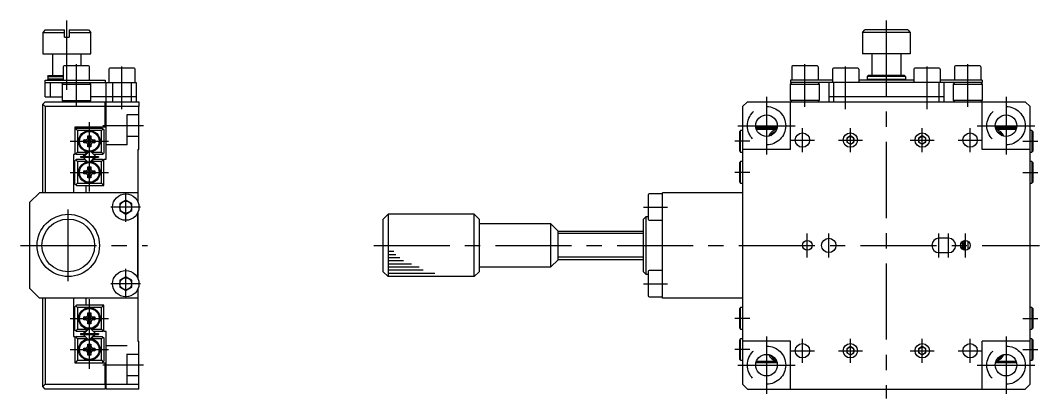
# Model space of a CAD drawing. Extents: x -2 to 487, y -8 to 225.
# Drawn here: x 274.2 to 487, y 65.4 to 144.4 of the extents above; entities that cross this region are included whole.
import ezdxf

# ---------------------------------------------------------------- set-up
doc = ezdxf.new("R2010")
doc.units = 0
doc.header["$LTSCALE"] = 0.5
doc.linetypes.add('CENTER', pattern=[50.8, 31.75, -6.35, 6.35, -6.35])
doc.linetypes.add('DASHED', pattern=[19.05, 12.7, -6.35])
for name, color, linetype in [('MSM_CENTER', 1, 'CENTER'), ('MSM_CONTINUOUS', 7, 'CONTINUOUS'), ('MSM_DASHED', 4, 'DASHED'), ('MSM_NARROW', 5, 'CONTINUOUS')]:
    doc.layers.add(name, color=color, linetype=linetype)

msp = doc.modelspace()

# ---------------------------------------------------------------- linework, layer by layer
at = {"layer": 'MSM_CENTER'}
for p, q in [((283.94, 129.94), (283.94, 144.44)), ((454.99, 144.44), (454.99, 65.44)), ((285.94, 126.41), (285.94, 135.29)), ((295.44, 125.91), (295.44, 134.79)), ((437.99, 126.41), (437.99, 135.29)), ((446.49, 125.91), (446.49, 134.79)), ((463.49, 125.91), (463.49, 134.79)), ((471.99, 126.41), (471.99, 135.29)), ((429.99, 128.44), (429.99, 116.44)), ((479.99, 128.44), (479.99, 116.44)), ((288.64, 108.69), (288.64, 123.19)), ((299.94, 122.44), (291.44, 122.44)), ((423.99, 122.44), (435.99, 122.44)), ((437.49, 116.94), (437.49, 121.94)), ((447.49, 116.94), (447.49, 121.94)), ((462.49, 116.94), (462.49, 121.94)), ((472.49, 116.94), (472.49, 121.94)), ((473.99, 122.44), (485.99, 122.44)), ((284.64, 119.19), (292.64, 119.19)), ((426.49, 119.19), (423.39, 119.19)), ((434.99, 119.44), (439.99, 119.44)), ((444.99, 119.44), (449.99, 119.44)), ((459.99, 119.44), (464.99, 119.44)), ((469.99, 119.44), (474.99, 119.44)), ((483.49, 119.19), (486.59, 119.19)), ((284.64, 112.69), (292.64, 112.69)), ((426.49, 112.69), (423.39, 112.69)), ((483.49, 112.69), (486.59, 112.69)), ((296.24, 102.34), (296.24, 108.54)), ((284.24, 89.94), (284.24, 104.94)), ((299.34, 105.44), (293.14, 105.44)), ((404.29, 105.44), (409.29, 105.44)), ((438.49, 94.94), (438.49, 99.94)), ((442.99, 94.94), (442.99, 99.94)), ((465.99, 94.94), (465.99, 99.94)), ((467.99, 94.94), (467.99, 99.94)), ((471.49, 94.94), (471.49, 99.94)), ((274.24, 97.44), (300.74, 97.44)), ((347.99, 97.44), (486.99, 97.44)), ((296.24, 86.34), (296.24, 92.54)), ((299.34, 89.44), (293.14, 89.44)), ((404.29, 89.44), (409.29, 89.44)), ((288.64, 71.69), (288.64, 86.19)), ((284.64, 82.19), (292.64, 82.19)), ((426.49, 82.19), (423.39, 82.19)), ((483.49, 82.19), (486.59, 82.19)), ((429.99, 78.44), (429.99, 66.44)), ((437.49, 72.94), (437.49, 77.94)), ((447.49, 72.94), (447.49, 77.94)), ((462.49, 72.94), (462.49, 77.94)), ((472.49, 72.94), (472.49, 77.94)), ((479.99, 78.44), (479.99, 66.44)), ((284.64, 75.69), (292.64, 75.69)), ((426.49, 75.69), (423.39, 75.69)), ((434.99, 75.44), (439.99, 75.44)), ((444.99, 75.44), (449.99, 75.44)), ((459.99, 75.44), (464.99, 75.44)), ((469.99, 75.44), (474.99, 75.44)), ((483.49, 75.69), (486.59, 75.69)), ((299.94, 72.44), (291.44, 72.44)), ((423.99, 72.44), (435.99, 72.44)), ((473.99, 72.44), (485.99, 72.44))]:
    msp.add_line(p, q, dxfattribs=at)
at = {"layer": 'MSM_CONTINUOUS'}
for p, q in [((279.44, 142.44), (278.94, 141.94)), ((278.94, 141.94), (278.94, 137.44)), ((278.94, 141.94), (283.44, 141.94)), ((279.44, 142.44), (283.44, 142.44)), ((283.44, 140.94), (283.44, 142.44)), ((283.44, 140.94), (284.44, 140.94)), ((284.44, 142.44), (288.44, 142.44)), ((284.44, 142.44), (284.44, 140.94)), ((284.44, 141.94), (288.94, 141.94)), ((288.44, 142.44), (288.94, 141.94)), ((288.94, 137.44), (288.94, 141.94)), ((449.99, 140.94), (449.99, 137.44)), ((450.02, 140.94), (449.99, 140.94)), ((450.02, 141.94), (450.52, 142.44)), ((459.97, 141.94), (450.02, 141.94)), ((450.02, 141.94), (450.02, 140.94)), ((459.47, 142.44), (450.52, 142.44)), ((459.47, 142.44), (459.97, 141.94)), ((459.97, 141.94), (459.97, 140.94)), ((459.99, 140.94), (459.97, 140.94)), ((459.99, 140.94), (459.99, 137.44)), ((278.94, 137.44), (288.94, 137.44)), ((280.94, 137.44), (280.94, 132.94)), ((286.94, 134.94), (286.94, 137.44)), ((459.99, 137.44), (449.99, 137.44)), ((451.99, 137.44), (451.99, 132.94)), ((457.99, 137.44), (457.99, 132.94)), ((283.19, 134.74), (283.19, 131.94)), ((288.49, 134.94), (283.39, 134.94)), ((288.69, 131.94), (288.69, 134.74)), ((292.69, 134.24), (292.69, 131.44)), ((297.99, 134.44), (292.89, 134.44)), ((298.19, 131.44), (298.19, 134.24)), ((435.24, 134.74), (435.24, 131.94)), ((440.54, 134.94), (435.44, 134.94)), ((440.74, 134.74), (440.74, 131.94)), ((443.74, 134.24), (443.74, 131.44)), ((449.04, 134.44), (443.94, 134.44)), ((449.24, 134.24), (449.24, 131.44)), ((460.74, 134.24), (460.74, 131.44)), ((466.04, 134.44), (460.94, 134.44)), ((466.24, 134.24), (466.24, 131.44)), ((469.24, 134.74), (469.24, 131.94)), ((474.54, 134.94), (469.44, 134.94)), ((474.74, 134.74), (474.74, 131.94)), ((279.44, 131.94), (291.94, 131.94)), ((279.44, 128.44), (279.44, 131.94)), ((279.94, 132.74), (280.14, 132.94)), ((279.94, 132.74), (279.94, 132.14)), ((279.94, 132.74), (283.19, 132.74)), ((280.14, 131.94), (279.94, 132.14)), ((283.19, 132.14), (279.94, 132.14)), ((280.14, 132.94), (283.19, 132.94)), ((291.94, 131.94), (291.94, 131.44)), ((434.99, 131.94), (434.99, 131.44)), ((443.74, 131.94), (434.99, 131.94)), ((460.74, 131.94), (449.24, 131.94)), ((451.19, 132.94), (450.99, 132.74)), ((450.99, 132.74), (450.99, 132.14)), ((458.99, 132.74), (450.99, 132.74)), ((451.19, 131.94), (450.99, 132.14)), ((450.99, 132.14), (458.99, 132.14)), ((458.79, 132.94), (451.19, 132.94)), ((458.99, 132.74), (458.79, 132.94)), ((458.79, 131.94), (458.99, 132.14)), ((458.99, 132.74), (458.99, 132.14)), ((474.99, 131.94), (466.24, 131.94)), ((474.99, 131.94), (474.99, 131.44)), ((279.44, 131.44), (298.44, 131.44)), ((280.44, 131.44), (280.44, 128.44)), ((282.94, 131.14), (283.24, 131.44)), ((282.94, 131.14), (282.94, 127.74)), ((282.94, 131.14), (288.94, 131.14)), ((288.94, 131.14), (288.64, 131.44)), ((288.94, 127.74), (288.94, 131.14)), ((292.14, 115.44), (292.14, 131.44)), ((293.44, 131.44), (293.44, 127.44)), ((297.44, 127.44), (297.44, 131.44)), ((298.44, 131.44), (298.44, 127.44)), ((474.99, 131.44), (434.99, 131.44)), ((434.99, 131.14), (435.29, 131.44)), ((434.99, 127.74), (434.99, 131.14)), ((434.99, 131.14), (440.99, 131.14)), ((440.69, 131.44), (440.99, 131.14)), ((440.99, 131.14), (440.99, 127.74)), ((440.99, 131.14), (440.99, 131.14)), ((442.99, 131.44), (442.99, 127.44)), ((443.99, 131.44), (443.99, 127.44)), ((465.99, 131.44), (465.99, 127.44)), ((466.99, 131.44), (466.99, 127.44)), ((468.99, 131.14), (469.29, 131.44)), ((468.99, 127.74), (468.99, 131.14)), ((468.99, 131.14), (474.99, 131.14)), ((474.69, 131.44), (474.99, 131.14)), ((474.99, 131.14), (474.99, 127.74)), ((474.99, 131.14), (474.99, 131.14)), ((279.44, 128.44), (282.94, 128.44)), ((282.94, 127.74), (288.94, 127.74)), ((283.24, 127.44), (282.94, 127.74)), ((288.94, 127.74), (288.64, 127.44)), ((298.44, 128.44), (288.94, 128.44)), ((440.99, 127.74), (434.99, 127.74)), ((434.99, 127.74), (435.29, 127.44)), ((440.69, 127.44), (440.99, 127.74)), ((466.99, 128.44), (442.99, 128.44)), ((474.99, 127.74), (468.99, 127.74)), ((468.99, 127.74), (469.29, 127.44)), ((474.99, 127.74), (474.69, 127.44)), ((279.44, 127.44), (278.94, 126.94)), ((278.94, 108.44), (278.94, 126.94)), ((279.44, 126.44), (278.94, 126.94)), ((279.44, 127.44), (291.94, 127.44)), ((291.94, 126.44), (279.44, 126.44)), ((279.44, 126.44), (279.44, 108.44)), ((291.94, 122.14), (291.94, 127.44)), ((292.14, 127.44), (298.94, 127.44)), ((298.94, 126.44), (292.14, 126.44)), ((298.94, 127.44), (298.94, 126.44)), ((298.94, 117.44), (298.94, 126.44)), ((425.99, 127.44), (424.99, 126.44)), ((424.99, 126.44), (424.99, 68.44)), ((425.99, 127.44), (483.99, 127.44)), ((434.99, 117.44), (434.99, 127.44)), ((474.99, 117.44), (474.99, 127.44)), ((484.99, 126.44), (483.99, 127.44)), ((484.99, 68.44), (484.99, 126.44)), ((291.94, 122.14), (285.64, 122.14)), ((285.64, 122.14), (285.64, 116.44)), ((285.94, 121.94), (285.64, 121.64)), ((286.14, 121.44), (285.79, 121.79)), ((285.94, 121.94), (291.34, 121.94)), ((291.14, 121.44), (286.14, 121.44)), ((286.14, 121.44), (286.14, 116.94)), ((287.54, 122.14), (287.74, 121.94)), ((289.14, 121.94), (289.34, 122.14)), ((291.14, 121.44), (291.49, 121.79)), ((291.14, 116.94), (291.14, 121.44)), ((291.34, 121.94), (291.64, 121.64)), ((291.64, 121.64), (291.64, 116.74)), ((424.59, 121.44), (424.39, 121.24)), ((424.99, 121.44), (424.59, 121.44)), ((424.59, 116.94), (424.59, 121.44)), ((432.22, 122.14), (427.76, 122.14)), ((427.8, 121.94), (432.19, 121.94)), ((432.1, 121.64), (427.89, 121.64)), ((428.42, 121.94), (428.37, 122.14)), ((431.62, 122.14), (431.57, 121.94)), ((431.59, 122.14), (431.79, 121.94)), ((482.22, 122.14), (477.76, 122.14)), ((477.8, 121.94), (482.19, 121.94)), ((482.1, 121.64), (477.89, 121.64)), ((478.19, 121.94), (478.39, 122.14)), ((478.42, 121.94), (478.37, 122.14)), ((481.62, 122.14), (481.57, 121.94)), ((485.39, 121.44), (484.99, 121.44)), ((485.59, 121.24), (485.39, 121.44)), ((485.39, 121.44), (485.39, 116.94)), ((287.49, 118.89), (287.49, 119.49)), ((287.49, 119.49), (287.85, 119.49)), ((287.84, 119.28), (287.49, 119.49)), ((287.84, 119.28), (288.06, 119.28)), ((287.84, 119.1), (287.84, 119.28)), ((288.34, 120.34), (288.94, 120.34)), ((288.34, 119.98), (288.34, 120.34)), ((288.55, 119.99), (288.34, 120.34)), ((288.73, 119.99), (288.55, 119.99)), ((288.55, 119.77), (288.55, 119.99)), ((288.73, 119.99), (288.94, 120.34)), ((288.73, 119.99), (288.73, 119.77)), ((288.94, 120.34), (288.94, 119.98)), ((289.22, 119.28), (289.44, 119.28)), ((289.43, 119.49), (289.79, 119.49)), ((289.44, 119.28), (289.79, 119.49)), ((289.44, 119.28), (289.44, 119.1)), ((289.79, 119.49), (289.79, 118.89)), ((424.39, 117.14), (424.39, 121.24)), ((447.49, 120.31), (446.74, 119.87)), ((446.74, 119.87), (446.74, 119.01)), ((448.24, 119.87), (447.49, 120.31)), ((448.24, 119.01), (448.24, 119.87)), ((462.49, 120.31), (461.74, 119.87)), ((461.74, 119.87), (461.74, 119.01)), ((463.24, 119.87), (462.49, 120.31)), ((463.24, 119.01), (463.24, 119.87)), ((485.59, 121.24), (485.59, 117.14)), ((287.84, 119.1), (287.49, 118.89)), ((287.85, 118.89), (287.49, 118.89)), ((288.06, 119.1), (287.84, 119.1)), ((288.34, 118.04), (288.34, 118.4)), ((288.55, 118.4), (288.34, 118.04)), ((288.94, 118.04), (288.34, 118.04)), ((288.55, 118.4), (288.55, 118.61)), ((288.73, 118.4), (288.55, 118.4)), ((288.73, 118.61), (288.73, 118.4)), ((288.73, 118.4), (288.94, 118.04)), ((288.94, 118.4), (288.94, 118.04)), ((289.44, 119.1), (289.22, 119.1)), ((289.79, 118.89), (289.43, 118.89)), ((289.44, 119.1), (289.79, 118.89)), ((298.74, 117.44), (298.94, 117.44)), ((298.74, 117.44), (298.74, 106.59)), ((424.39, 117.14), (424.59, 116.94)), ((434.99, 117.44), (424.99, 117.44)), ((446.74, 119.01), (447.49, 118.58)), ((447.49, 118.58), (448.24, 119.01)), ((461.74, 119.01), (462.49, 118.58)), ((462.49, 118.58), (463.24, 119.01)), ((484.99, 117.44), (474.99, 117.44)), ((485.39, 116.94), (485.59, 117.14)), ((285.64, 116.44), (285.34, 116.44)), ((285.34, 116.44), (285.34, 108.44)), ((285.94, 116.44), (285.64, 116.74)), ((285.94, 115.44), (285.64, 115.14)), ((285.64, 110.24), (285.64, 115.14)), ((285.79, 116.59), (286.14, 116.94)), ((286.14, 114.94), (285.79, 115.29)), ((287.73, 116.44), (285.94, 116.44)), ((285.94, 115.44), (287.73, 115.44)), ((286.14, 116.94), (288.23, 116.94)), ((286.14, 114.94), (286.14, 110.44)), ((288.23, 114.94), (286.14, 114.94)), ((286.77, 116.04), (286.77, 115.84)), ((286.77, 116.04), (290.52, 116.04)), ((286.77, 115.84), (290.52, 115.84)), ((287.32, 115.84), (288.26, 114.91)), ((287.73, 116.44), (287.33, 116.05)), ((287.33, 116.05), (287.33, 116.04)), ((287.33, 116.05), (287.34, 116.04)), ((287.33, 115.84), (287.33, 115.83)), ((287.34, 115.84), (287.33, 115.83)), ((288.32, 116.96), (287.4, 116.04)), ((288.45, 116.95), (287.54, 116.04)), ((287.73, 116.44), (288.26, 116.97)), ((288.23, 116.94), (287.73, 116.44)), ((289.74, 115.84), (288.83, 114.93)), ((288.96, 114.92), (289.89, 115.84)), ((289.02, 116.97), (289.95, 116.05)), ((289.02, 114.91), (289.95, 115.83)), ((289.06, 116.94), (291.14, 116.94)), ((291.14, 114.94), (289.06, 114.94)), ((291.34, 116.44), (289.56, 116.44)), ((289.56, 115.44), (291.34, 115.44)), ((289.94, 116.04), (289.95, 116.05)), ((289.95, 115.83), (289.94, 115.84)), ((289.95, 116.04), (289.95, 116.05)), ((289.95, 115.83), (289.95, 115.84)), ((290.52, 116.04), (290.52, 115.84)), ((291.14, 116.94), (291.49, 116.59)), ((291.49, 115.29), (291.14, 114.94)), ((291.14, 110.44), (291.14, 114.94)), ((291.34, 116.44), (291.64, 116.74)), ((291.34, 115.44), (291.64, 115.14)), ((291.64, 109.94), (291.64, 115.44)), ((291.64, 115.44), (292.14, 115.44)), ((424.59, 114.94), (424.39, 114.74)), ((424.59, 116.94), (424.99, 116.94)), ((424.99, 114.94), (424.59, 114.94)), ((424.59, 110.44), (424.59, 114.94)), ((484.99, 116.94), (485.39, 116.94)), ((485.39, 114.94), (484.99, 114.94)), ((485.59, 114.74), (485.39, 114.94)), ((485.39, 114.94), (485.39, 110.44)), ((287.49, 112.39), (287.49, 112.99)), ((287.49, 112.99), (287.85, 112.99)), ((287.84, 112.78), (287.49, 112.99)), ((287.84, 112.78), (288.06, 112.78)), ((287.84, 112.6), (287.84, 112.78)), ((288.34, 113.84), (288.94, 113.84)), ((288.34, 113.48), (288.34, 113.84)), ((288.55, 113.49), (288.34, 113.84)), ((288.73, 113.49), (288.55, 113.49)), ((288.55, 113.27), (288.55, 113.49)), ((288.73, 113.49), (288.94, 113.84)), ((288.73, 113.49), (288.73, 113.27)), ((288.94, 113.84), (288.94, 113.48)), ((289.22, 112.78), (289.44, 112.78)), ((289.43, 112.99), (289.79, 112.99)), ((289.44, 112.78), (289.79, 112.99)), ((289.44, 112.78), (289.44, 112.6)), ((289.79, 112.99), (289.79, 112.39)), ((424.39, 110.64), (424.39, 114.74)), ((485.59, 114.74), (485.59, 110.64)), ((287.84, 112.6), (287.49, 112.39)), ((287.85, 112.39), (287.49, 112.39)), ((288.06, 112.6), (287.84, 112.6)), ((288.34, 111.54), (288.34, 111.9)), ((288.55, 111.9), (288.34, 111.54)), ((288.94, 111.54), (288.34, 111.54)), ((288.55, 111.9), (288.55, 112.11)), ((288.73, 111.9), (288.55, 111.9)), ((288.73, 112.11), (288.73, 111.9)), ((288.73, 111.9), (288.94, 111.54)), ((288.94, 111.9), (288.94, 111.54)), ((289.44, 112.6), (289.22, 112.6)), ((289.79, 112.39), (289.43, 112.39)), ((289.44, 112.6), (289.79, 112.39)), ((424.39, 110.64), (424.59, 110.44)), ((485.39, 110.44), (485.59, 110.64)), ((285.94, 109.94), (285.64, 110.24)), ((286.14, 110.44), (285.79, 110.09)), ((285.94, 109.94), (291.64, 109.94)), ((286.14, 110.44), (291.14, 110.44)), ((287.94, 108.44), (287.94, 109.94)), ((291.14, 110.44), (291.49, 110.09)), ((291.34, 109.94), (291.64, 110.24)), ((424.59, 110.44), (424.99, 110.44)), ((484.99, 110.44), (485.39, 110.44)), ((278.24, 108.44), (276.24, 106.44)), ((276.24, 88.44), (276.24, 106.44)), ((298.74, 108.44), (278.24, 108.44)), ((296.24, 106.88), (294.99, 106.16)), ((297.49, 106.16), (296.24, 106.88)), ((405.29, 107.99), (405.29, 102.89)), ((408.29, 108.19), (405.49, 108.19)), ((408.29, 86.44), (408.29, 108.44)), ((424.99, 108.44), (408.29, 108.44)), ((294.99, 106.16), (294.99, 104.72)), ((294.99, 104.72), (296.24, 104)), ((296.24, 104), (297.49, 104.72)), ((297.49, 104.72), (297.49, 106.16)), ((298.74, 90.59), (298.74, 104.3)), ((298.74, 104.3), (298.74, 90.59)), ((350.99, 103.94), (349.99, 102.94)), ((349.99, 91.94), (349.99, 102.94)), ((350.99, 103.94), (350.99, 90.94)), ((368.99, 103.94), (350.99, 103.94)), ((368.99, 90.94), (368.99, 103.94)), ((369.99, 102.94), (368.99, 103.94)), ((369.99, 102.94), (369.99, 91.94)), ((404.29, 102.94), (404.79, 103.44)), ((404.29, 91.94), (404.29, 102.94)), ((405.29, 103.44), (404.79, 103.44)), ((404.79, 103.44), (404.79, 91.44)), ((405.49, 102.69), (408.29, 102.69)), ((384.99, 101.94), (369.99, 101.94)), ((384.99, 92.94), (384.99, 101.94)), ((386.49, 100.44), (384.99, 101.94)), ((386.49, 100.44), (404.29, 100.44)), ((386.49, 94.44), (386.49, 100.44)), ((467.99, 98.94), (465.99, 98.94)), ((470.89, 96.61), (470.89, 98.27)), ((472.09, 96.61), (472.09, 98.27)), ((465.99, 95.94), (467.99, 95.94)), ((384.99, 92.94), (386.49, 94.44)), ((404.29, 94.44), (386.49, 94.44)), ((350.99, 90.94), (349.99, 91.94)), ((369.99, 91.94), (368.99, 90.94)), ((369.99, 92.94), (384.99, 92.94)), ((404.79, 91.44), (404.29, 91.94)), ((405.29, 91.99), (405.29, 86.89)), ((408.29, 92.19), (405.49, 92.19)), ((296.24, 90.88), (294.99, 90.16)), ((294.99, 90.16), (294.99, 88.72)), ((297.49, 90.16), (296.24, 90.88)), ((297.49, 88.72), (297.49, 90.16)), ((368.99, 90.94), (350.99, 90.94)), ((404.79, 91.44), (405.29, 91.44)), ((276.24, 88.44), (278.24, 86.44)), ((294.99, 88.72), (296.24, 88)), ((296.24, 88), (297.49, 88.72)), ((298.74, 88.3), (298.74, 77.44)), ((298.74, 86.44), (278.24, 86.44)), ((278.94, 67.94), (278.94, 86.44)), ((279.44, 86.44), (279.44, 68.44)), ((285.34, 86.44), (285.34, 78.44)), ((287.94, 84.94), (287.94, 86.44)), ((405.49, 86.69), (408.29, 86.69)), ((424.99, 86.44), (408.29, 86.44)), ((285.94, 84.94), (285.64, 84.64)), ((285.64, 79.74), (285.64, 84.64)), ((286.14, 84.44), (285.79, 84.79)), ((291.64, 84.94), (285.94, 84.94)), ((291.14, 84.44), (286.14, 84.44)), ((286.14, 84.44), (286.14, 79.94)), ((288.34, 83.34), (288.94, 83.34)), ((288.34, 82.98), (288.34, 83.34)), ((288.55, 82.99), (288.34, 83.34)), ((288.73, 82.99), (288.55, 82.99)), ((288.55, 82.77), (288.55, 82.99)), ((288.73, 82.99), (288.94, 83.34)), ((288.73, 82.99), (288.73, 82.77)), ((288.94, 83.34), (288.94, 82.98)), ((291.14, 84.44), (291.49, 84.79)), ((291.14, 79.94), (291.14, 84.44)), ((291.34, 84.94), (291.64, 84.64)), ((291.64, 79.44), (291.64, 84.94)), ((424.59, 84.44), (424.39, 84.24)), ((424.39, 80.14), (424.39, 84.24)), ((424.99, 84.44), (424.59, 84.44)), ((424.59, 79.94), (424.59, 84.44)), ((485.39, 84.44), (484.99, 84.44)), ((485.59, 84.24), (485.39, 84.44)), ((485.39, 84.44), (485.39, 80.11)), ((485.59, 84.24), (485.59, 80.29)), ((287.49, 81.89), (287.49, 82.49)), ((287.49, 82.49), (287.85, 82.49)), ((287.84, 82.28), (287.49, 82.49)), ((287.84, 82.1), (287.49, 81.89)), ((287.85, 81.89), (287.49, 81.89)), ((287.84, 82.28), (288.06, 82.28)), ((287.84, 82.1), (287.84, 82.28)), ((288.06, 82.1), (287.84, 82.1)), ((288.34, 81.04), (288.34, 81.4)), ((288.55, 81.4), (288.34, 81.04)), ((288.94, 81.04), (288.34, 81.04)), ((288.55, 81.4), (288.55, 81.61)), ((288.73, 81.4), (288.55, 81.4)), ((288.73, 81.61), (288.73, 81.4)), ((288.73, 81.4), (288.94, 81.04)), ((288.94, 81.4), (288.94, 81.04)), ((289.22, 82.28), (289.44, 82.28)), ((289.44, 82.1), (289.22, 82.1)), ((289.43, 82.49), (289.79, 82.49)), ((289.79, 81.89), (289.43, 81.89)), ((289.44, 82.28), (289.79, 82.49)), ((289.44, 82.28), (289.44, 82.1)), ((289.44, 82.1), (289.79, 81.89)), ((289.79, 82.49), (289.79, 81.89)), ((285.94, 79.44), (285.64, 79.74)), ((285.79, 79.59), (286.14, 79.94)), ((287.73, 79.44), (285.94, 79.44)), ((286.14, 79.94), (288.23, 79.94)), ((286.77, 79.04), (286.77, 78.84)), ((286.77, 79.04), (290.52, 79.04)), ((286.77, 78.84), (290.52, 78.84)), ((288.26, 79.97), (287.33, 79.05)), ((287.33, 79.05), (287.33, 79.04)), ((287.33, 79.05), (287.34, 79.04)), ((287.33, 78.84), (287.33, 78.83)), ((287.34, 78.84), (287.33, 78.83)), ((287.33, 78.83), (288.26, 77.91)), ((288.32, 79.96), (287.4, 79.04)), ((288.45, 79.95), (287.54, 79.04)), ((289.74, 78.84), (288.83, 77.93)), ((288.96, 77.92), (289.88, 78.84)), ((289.95, 79.05), (289.02, 79.97)), ((289.02, 77.91), (289.95, 78.83)), ((289.06, 79.94), (291.14, 79.94)), ((291.34, 79.44), (289.56, 79.44)), ((289.94, 79.04), (289.95, 79.05)), ((289.95, 78.83), (289.94, 78.84)), ((289.95, 79.04), (289.95, 79.05)), ((289.95, 78.83), (289.95, 78.84)), ((290.52, 79.04), (290.52, 78.84)), ((291.14, 79.94), (291.49, 79.59)), ((291.34, 79.44), (291.64, 79.74)), ((292.14, 79.44), (291.64, 79.44)), ((292.14, 68.44), (292.14, 79.44)), ((424.39, 80.14), (424.59, 79.94)), ((424.59, 79.94), (424.99, 79.94)), ((484.99, 79.94), (485.39, 79.94)), ((485.39, 79.94), (485.59, 80.14)), ((485.39, 80.11), (485.39, 79.94)), ((485.59, 80.29), (485.59, 80.14)), ((285.34, 78.44), (285.64, 78.44)), ((285.64, 78.44), (285.64, 72.94)), ((285.94, 78.44), (285.64, 78.14)), ((286.14, 77.94), (285.79, 78.29)), ((285.94, 78.44), (287.73, 78.44)), ((286.14, 77.94), (286.14, 73.44)), ((288.23, 77.94), (286.14, 77.94)), ((288.34, 76.84), (288.94, 76.84)), ((288.34, 76.48), (288.34, 76.84)), ((288.55, 76.49), (288.34, 76.84)), ((288.73, 76.49), (288.94, 76.84)), ((288.94, 76.84), (288.94, 76.48)), ((291.14, 77.94), (289.06, 77.94)), ((289.56, 78.44), (291.34, 78.44)), ((291.49, 78.29), (291.14, 77.94)), ((291.14, 73.44), (291.14, 77.94)), ((291.34, 78.44), (291.64, 78.14)), ((291.64, 78.14), (291.64, 73.24)), ((298.74, 77.44), (298.94, 77.44)), ((298.94, 67.44), (298.94, 77.44)), ((424.59, 77.94), (424.39, 77.74)), ((424.39, 73.64), (424.39, 77.74)), ((424.99, 77.94), (424.59, 77.94)), ((424.59, 73.44), (424.59, 77.94)), ((434.99, 77.44), (424.99, 77.44)), ((434.99, 67.44), (434.99, 77.44)), ((474.99, 67.44), (474.99, 77.44)), ((484.99, 77.44), (474.99, 77.44)), ((485.39, 77.94), (484.99, 77.94)), ((485.59, 77.74), (485.39, 77.94)), ((485.39, 77.94), (485.39, 73.61)), ((485.59, 77.74), (485.59, 73.8)), ((287.49, 75.39), (287.49, 75.99)), ((287.49, 75.99), (287.85, 75.99)), ((287.84, 75.78), (287.49, 75.99)), ((287.84, 75.6), (287.49, 75.39)), ((287.85, 75.39), (287.49, 75.39)), ((287.84, 75.78), (288.06, 75.78)), ((287.84, 75.6), (287.84, 75.78)), ((288.06, 75.6), (287.84, 75.6)), ((288.34, 74.54), (288.34, 74.9)), ((288.55, 74.9), (288.34, 74.54)), ((288.94, 74.54), (288.34, 74.54)), ((288.73, 76.49), (288.55, 76.49)), ((288.55, 76.27), (288.55, 76.49)), ((288.55, 74.9), (288.55, 75.11)), ((288.73, 74.9), (288.55, 74.9)), ((288.73, 76.49), (288.73, 76.27)), ((288.73, 75.11), (288.73, 74.9)), ((288.73, 74.9), (288.94, 74.54)), ((288.94, 74.9), (288.94, 74.54)), ((289.22, 75.78), (289.44, 75.78)), ((289.44, 75.6), (289.22, 75.6)), ((289.43, 75.99), (289.79, 75.99)), ((289.79, 75.39), (289.43, 75.39)), ((289.44, 75.78), (289.79, 75.99)), ((289.44, 75.78), (289.44, 75.6)), ((289.44, 75.6), (289.79, 75.39)), ((289.79, 75.99), (289.79, 75.39)), ((447.49, 76.31), (446.74, 75.87)), ((446.74, 75.87), (446.74, 75.01)), ((446.74, 75.01), (447.49, 74.58)), ((448.24, 75.87), (447.49, 76.31)), ((447.49, 74.58), (448.24, 75.01)), ((448.24, 75.01), (448.24, 75.87)), ((462.49, 76.31), (461.74, 75.87)), ((461.74, 75.87), (461.74, 75.01)), ((461.74, 75.01), (462.49, 74.58)), ((463.24, 75.87), (462.49, 76.31)), ((462.49, 74.58), (463.24, 75.01)), ((463.24, 75.01), (463.24, 75.87)), ((285.94, 72.94), (285.64, 73.24)), ((285.64, 72.94), (291.94, 72.94)), ((286.14, 73.44), (285.79, 73.09)), ((286.14, 73.44), (291.14, 73.44)), ((291.14, 73.44), (291.49, 73.09)), ((291.34, 72.94), (291.64, 73.24)), ((291.94, 68.44), (291.94, 72.94)), ((424.39, 73.64), (424.59, 73.44)), ((424.59, 73.44), (424.99, 73.44)), ((432.19, 72.94), (427.8, 72.94)), ((427.89, 73.24), (432.1, 73.24)), ((482.19, 72.94), (477.8, 72.94)), ((477.89, 73.24), (482.1, 73.24)), ((484.99, 73.44), (485.39, 73.44)), ((485.39, 73.44), (485.59, 73.64)), ((485.39, 73.61), (485.39, 73.44)), ((485.59, 73.8), (485.59, 73.64)), ((279.44, 68.44), (278.94, 67.94)), ((279.44, 68.44), (291.94, 68.44)), ((291.94, 68.44), (291.94, 67.44)), ((292.14, 68.44), (298.94, 68.44)), ((292.14, 67.44), (292.14, 68.44)), ((424.99, 68.44), (425.99, 67.44)), ((483.99, 67.44), (484.99, 68.44)), ((279.44, 67.44), (278.94, 67.94)), ((291.94, 67.44), (279.44, 67.44)), ((298.94, 67.44), (292.14, 67.44)), ((425.99, 67.44), (483.99, 67.44))]:
    msp.add_line(p, q, dxfattribs=at)
for centre, radius in [((429.99, 122.44), 2.25), ((479.99, 122.44), 2.25), ((288.64, 119.19), 2.25), ((288.64, 119.19), 2.05), ((437.49, 119.44), 1.5), ((447.49, 119.44), 1.5), ((447.49, 119.44), 0.75), ((462.49, 119.44), 1.5), ((462.49, 119.44), 0.75), ((472.49, 119.44), 1.5), ((288.64, 112.69), 2.25), ((288.64, 112.69), 2.05), ((296.24, 105.44), 2.75), ((296.24, 105.44), 1.25), ((284.24, 97.44), 6.5), ((284.24, 97.44), 5.5), ((438.49, 97.44), 1.02), ((442.99, 97.44), 1.5), ((471.49, 97.44), 1.02), ((296.24, 89.44), 2.75), ((296.24, 89.44), 1.25), ((288.64, 82.19), 2.25), ((288.64, 82.19), 2.05), ((288.64, 75.69), 2.25), ((288.64, 75.69), 2.05), ((437.49, 75.44), 1.5), ((447.49, 75.44), 1.5), ((462.49, 75.44), 1.5), ((472.49, 75.44), 1.5), ((429.99, 72.44), 2.25), ((447.49, 75.44), 0.75), ((462.49, 75.44), 0.75), ((479.99, 72.44), 2.25)]:
    msp.add_circle(centre, radius, dxfattribs=at)
for centre, radius, start, end in [((283.39, 134.74), 0.2, 90, 180), ((288.49, 134.74), 0.2, 0, 90), ((292.89, 134.24), 0.2, 90, 180), ((297.99, 134.24), 0.2, 0, 90), ((435.44, 134.74), 0.2, 90, 180), ((440.54, 134.74), 0.2, 0, 90), ((443.94, 134.24), 0.2, 90, 180), ((449.04, 134.24), 0.2, 0, 90), ((460.94, 134.24), 0.2, 90, 180), ((466.04, 134.24), 0.2, 0, 90), ((469.44, 134.74), 0.2, 90, 180), ((474.54, 134.74), 0.2, 0, 90), ((432.49, 119.44), 2.2, 100.8008, 158.8104), ((477.49, 119.44), 2.2, 21.1896, 79.1992), ((287.86, 119.98), 0.484, 269.4398, 0.5602), ((288.07, 119.76), 0.485, 269.4609, 0.5392), ((289.21, 119.76), 0.485, 179.5324, 270.4677), ((289.42, 119.98), 0.484, 179.4314, 270.5685), ((432.49, 119.44), 1.9, 108.2067, 151.4045), ((477.49, 119.44), 1.9, 28.5955, 71.7933), ((287.85, 118.41), 0.485, 359.5427, 90.4573), ((288.07, 118.62), 0.485, 359.4758, 90.5242), ((289.21, 118.62), 0.484, 89.4268, 180.5731), ((289.43, 118.41), 0.485, 89.5542, 180.4459), ((287.86, 113.48), 0.484, 269.4398, 0.5602), ((288.07, 113.26), 0.485, 269.4609, 0.5392), ((289.21, 113.26), 0.485, 179.5324, 270.4677), ((289.42, 113.48), 0.484, 179.4314, 270.5685), ((287.85, 111.91), 0.485, 359.5427, 90.4573), ((288.07, 112.12), 0.485, 359.4758, 90.5242), ((289.21, 112.12), 0.484, 89.4268, 180.5731), ((289.43, 111.91), 0.485, 89.5542, 180.4459), ((405.49, 107.99), 0.2, 90, 180), ((405.49, 102.89), 0.2, 180, 270), ((465.99, 97.44), 1.5, 90, 270), ((467.99, 97.44), 1.5, 270, 90), ((472.49, 97.44), 1.5, 137.149, 222.851), ((472.49, 97.44), 1.3, 129.0892, 230.9108), ((472.14, 97.44), 1.25, 180, 229.7807), ((405.49, 91.99), 0.2, 90, 180), ((405.49, 86.89), 0.2, 180, 270), ((287.86, 82.98), 0.484, 269.4398, 0.5602), ((289.42, 82.98), 0.484, 179.4314, 270.5685), ((287.85, 81.41), 0.485, 359.5427, 90.4573), ((288.07, 82.76), 0.485, 269.4609, 0.5392), ((288.07, 81.62), 0.485, 359.4758, 90.5242), ((289.21, 82.76), 0.485, 179.5324, 270.4677), ((289.21, 81.62), 0.484, 89.4268, 180.5731), ((289.43, 81.41), 0.485, 89.5542, 180.4459), ((287.86, 76.48), 0.484, 269.4398, 0.5602), ((287.85, 74.91), 0.485, 359.5427, 90.4573), ((288.07, 76.26), 0.485, 269.4609, 0.5392), ((288.07, 75.12), 0.485, 359.4758, 90.5242), ((289.21, 76.26), 0.485, 179.5324, 270.4677), ((289.21, 75.12), 0.484, 89.4268, 180.5731), ((289.42, 76.48), 0.484, 179.4314, 270.5685), ((289.43, 74.91), 0.485, 89.5542, 180.4459), ((432.49, 75.44), 2.2, 201.1896, 259.1992), ((432.49, 75.44), 1.9, 208.5955, 251.7933), ((477.49, 75.44), 2.2, 280.8008, 338.8104), ((477.49, 75.44), 1.9, 288.2067, 331.4045)]:
    msp.add_arc(centre, radius, start, end, dxfattribs=at)
at = {"layer": 'MSM_DASHED'}
for p, q in [((296.54, 118.44), (296.54, 126.44)), ((298.94, 124.69), (296.54, 124.69)), ((298.94, 120.19), (296.54, 120.19)), ((296.54, 118.44), (292.14, 118.44)), ((296.54, 76.44), (292.14, 76.44)), ((296.54, 68.44), (296.54, 76.44)), ((298.94, 74.69), (296.54, 74.69)), ((298.94, 70.19), (296.54, 70.19))]:
    msp.add_line(p, q, dxfattribs=at)
for centre in [(429.99, 122.44), (479.99, 122.44), (429.99, 72.44), (479.99, 72.44)]:
    msp.add_circle(centre, 4, dxfattribs=at)
at = {"layer": 'MSM_NARROW'}
for p, q in [((404.29, 99.9), (386.49, 99.9)), ((352.21, 96.14), (350.99, 96.14)), ((352.62, 95.49), (350.99, 95.49)), ((353.43, 94.84), (350.99, 94.84)), ((354.24, 94.19), (350.99, 94.19)), ((404.29, 94.98), (386.49, 94.98)), ((355.87, 93.54), (350.99, 93.54)), ((357.49, 92.89), (350.99, 92.89)), ((358.31, 92.24), (350.99, 92.24)), ((360.74, 91.59), (350.99, 91.59))]:
    msp.add_line(p, q, dxfattribs=at)

doc.saveas('drawing.dxf')
